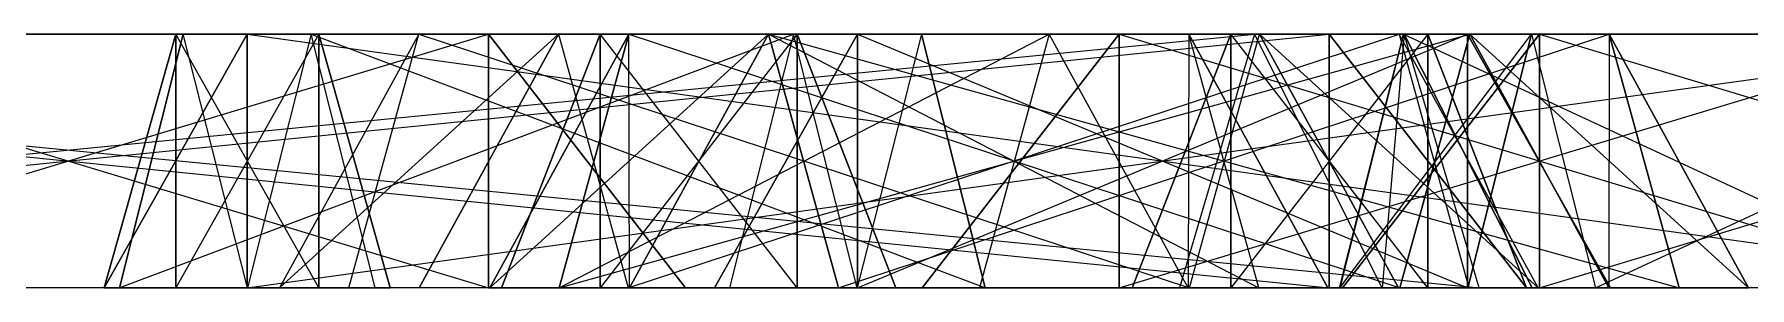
# Model space of a CAD drawing. Extents: x -3500 to 3500, y -22 to 22.
# Drawn here: x -1553.14 to -1537.15, y 19.69 to 22.05 of the extents above; entities that cross this region are included whole.
import ezdxf

# ---------------------------------------------------------------- set-up
doc = ezdxf.new("R2010")
doc.units = 0
doc.layers.add('UB3D', color=1, linetype='CONTINUOUS')

msp = doc.modelspace()

# ---------------------------------------------------------------- linework, layer by layer
at = {"layer": 'UB3D', "color": 2}
for points in [[(-1565.283228, 22.047244, 1400.506102), (-1565.982008, 19.685039, 1399.909764), (-1541.766181, 22.047244, 1372.947047)], [(-1565.982008, 19.685039, 1399.909764), (-1541.766181, 22.047244, 1372.947047), (-1542.464961, 19.685039, 1372.350709)], [(-1565.283228, 22.047244, 1400.506102), (-1563.885669, 22.047244, 1401.698622), (-1541.766181, 22.047244, 1372.947047)], [(-1564.584449, 22.047244, 1400.18374), (-1564.584449, 19.685039, 1399.265118), (-1541.067402, 22.047244, 1400.18374)], [(-1564.584449, 19.685039, 1399.265118), (-1541.067402, 22.047244, 1400.18374), (-1541.067402, 19.685039, 1399.265118)], [(-1564.584449, 19.685039, 1402.939606), (-1564.584449, 22.047244, 1402.020984), (-1541.067402, 19.685039, 1402.939606)], [(-1564.584449, 22.047244, 1402.020984), (-1541.067402, 19.685039, 1402.939606), (-1541.067402, 22.047244, 1402.020984)], [(-1564.584449, 22.047244, 1400.18374), (-1564.584449, 22.047244, 1402.020984), (-1541.067402, 22.047244, 1400.18374)], [(-1564.584449, 22.047244, 1402.020984), (-1541.067402, 22.047244, 1400.18374), (-1541.067402, 22.047244, 1402.020984)], [(-1563.18689, 19.685039, 1402.294961), (-1563.885669, 22.047244, 1401.698622), (-1539.669843, 19.685039, 1374.735906)], [(-1563.885669, 22.047244, 1401.698622), (-1539.669843, 19.685039, 1374.735906), (-1540.368622, 22.047244, 1374.139567)], [(-1563.885669, 22.047244, 1401.698622), (-1541.766181, 22.047244, 1372.947047), (-1540.368622, 22.047244, 1374.139567)], [(-1556.745433, 22.047244, 1360.813661), (-1556.745433, 19.685039, 1359.895039), (-1548.906417, 22.047244, 1360.813661)], [(-1556.745433, 19.685039, 1359.895039), (-1548.906417, 22.047244, 1360.813661), (-1548.906417, 19.685039, 1359.895039)], [(-1556.745433, 19.685039, 1363.569528), (-1556.745433, 22.047244, 1362.650906), (-1548.906417, 19.685039, 1363.569528)], [(-1556.745433, 22.047244, 1362.650906), (-1548.906417, 19.685039, 1363.569528), (-1548.906417, 22.047244, 1362.650906)], [(-1556.745433, 22.047244, 1360.813661), (-1556.745433, 22.047244, 1362.650906), (-1548.906417, 22.047244, 1360.813661)], [(-1556.745433, 22.047244, 1362.650906), (-1548.906417, 22.047244, 1360.813661), (-1548.906417, 22.047244, 1362.650906)], [(-1551.822244, 19.685039, -1527.23811), (-1551.822244, 22.047244, -1528.571417), (-1552.488898, 19.685039, -1528.571417)], [(-1551.822244, 22.047244, -1528.571417), (-1552.488898, 19.685039, -1528.571417), (-1551.822244, 22.047244, -1545.714252)], [(-1552.488898, 19.685039, -1528.571417), (-1551.822244, 22.047244, -1545.714252), (-1552.488898, 19.685039, -1545.714252)], [(-1551.822244, 22.047244, -1545.714252), (-1552.488898, 19.685039, -1545.714252), (-1551.822244, 19.685039, -1547.047559)], [(-1552.488898, 19.685039, -1537.809488), (-1551.155591, 22.047244, -1537.809488), (-1551.155591, 19.685039, -1538.476142)], [(-1552.488898, 19.685039, -1536.476181), (-1551.155591, 19.685039, -1535.809528), (-1551.155591, 22.047244, -1536.476181)], [(-1552.488898, 19.685039, -1537.809488), (-1552.488898, 19.685039, -1536.476181), (-1551.155591, 22.047244, -1537.809488)], [(-1552.488898, 19.685039, -1536.476181), (-1551.155591, 22.047244, -1537.809488), (-1551.155591, 22.047244, -1536.476181)], [(-1552.346496, 19.685039, -1544.817717), (-1551.752362, 22.047244, -1546.011299), (-1552.349173, 19.685039, -1546.308386)], [(-1551.752362, 22.047244, -1546.011299), (-1552.349173, 19.685039, -1546.308386), (-1546.063465, 22.047244, -1557.439882)], [(-1552.349173, 19.685039, -1546.308386), (-1546.063465, 22.047244, -1557.439882), (-1546.660276, 19.685039, -1557.736969)], [(-1552.346496, 19.685039, -1544.817717), (-1551.152953, 19.685039, -1544.223622), (-1551.752362, 22.047244, -1546.011299)], [(-1551.822244, 19.685039, -1527.23811), (-1550.488937, 19.685039, -1527.23811), (-1551.822244, 22.047244, -1528.571417)], [(-1550.488937, 19.685039, -1527.23811), (-1551.822244, 22.047244, -1528.571417), (-1550.488937, 22.047244, -1528.571417)], [(-1551.822244, 22.047244, -1528.571417), (-1550.488937, 22.047244, -1528.571417), (-1551.822244, 22.047244, -1545.714252)], [(-1550.488937, 22.047244, -1528.571417), (-1551.822244, 22.047244, -1545.714252), (-1550.488937, 22.047244, -1545.714252)], [(-1551.822244, 22.047244, -1545.714252), (-1550.488937, 22.047244, -1545.714252), (-1551.822244, 19.685039, -1547.047559)], [(-1550.488937, 22.047244, -1545.714252), (-1551.822244, 19.685039, -1547.047559), (-1550.488937, 19.685039, -1547.047559)], [(-1551.152953, 19.685039, -1544.223622), (-1551.752362, 22.047244, -1546.011299), (-1550.558819, 22.047244, -1545.417205)], [(-1551.752362, 22.047244, -1546.011299), (-1550.558819, 22.047244, -1545.417205), (-1546.063465, 22.047244, -1557.439882)], [(-1551.155591, 22.047244, -1537.809488), (-1551.155591, 19.685039, -1538.476142), (-1534.088898, 22.047244, -1537.809488)], [(-1551.155591, 19.685039, -1538.476142), (-1534.088898, 22.047244, -1537.809488), (-1534.088898, 19.685039, -1538.476142)], [(-1551.155591, 19.685039, -1535.809528), (-1551.155591, 22.047244, -1536.476181), (-1534.088898, 19.685039, -1535.809528)], [(-1551.155591, 22.047244, -1536.476181), (-1534.088898, 19.685039, -1535.809528), (-1534.088898, 22.047244, -1536.476181)], [(-1551.155591, 22.047244, -1537.809488), (-1551.155591, 22.047244, -1536.476181), (-1534.088898, 22.047244, -1537.809488)], [(-1551.155591, 22.047244, -1536.476181), (-1534.088898, 22.047244, -1537.809488), (-1534.088898, 22.047244, -1536.476181)], [(-1551.152953, 19.685039, -1544.223622), (-1549.962008, 19.685039, -1545.120118), (-1550.558819, 22.047244, -1545.417205)], [(-1550.853622, 19.685039, 1361.078386), (-1550.208425, 19.685039, 1363.028504), (-1549.557402, 22.047244, 1362.380394)], [(-1549.551654, 19.685039, 1359.782165), (-1550.853622, 19.685039, 1361.078386), (-1548.255433, 22.047244, 1361.084173)], [(-1550.853622, 19.685039, 1361.078386), (-1548.255433, 22.047244, 1361.084173), (-1549.557402, 22.047244, 1362.380394)], [(-1549.962008, 19.685039, -1545.120118), (-1550.558819, 22.047244, -1545.417205), (-1544.27311, 19.685039, -1556.548701)], [(-1550.558819, 22.047244, -1545.417205), (-1544.27311, 19.685039, -1556.548701), (-1544.869921, 22.047244, -1556.845787)], [(-1550.558819, 22.047244, -1545.417205), (-1546.063465, 22.047244, -1557.439882), (-1544.869921, 22.047244, -1556.845787)], [(-1550.488937, 19.685039, -1527.23811), (-1549.822283, 19.685039, -1528.571417), (-1550.488937, 22.047244, -1528.571417)], [(-1549.822283, 19.685039, -1528.571417), (-1550.488937, 22.047244, -1528.571417), (-1549.822283, 19.685039, -1545.714252)], [(-1550.488937, 22.047244, -1528.571417), (-1549.822283, 19.685039, -1545.714252), (-1550.488937, 22.047244, -1545.714252)], [(-1549.822283, 19.685039, -1545.714252), (-1550.488937, 22.047244, -1545.714252), (-1550.488937, 19.685039, -1547.047559)], [(-1550.208425, 19.685039, 1363.028504), (-1549.557402, 22.047244, 1362.380394), (-1542.369409, 19.685039, 1370.90252)], [(-1549.557402, 22.047244, 1362.380394), (-1542.369409, 19.685039, 1370.90252), (-1541.718386, 22.047244, 1370.254409)], [(-1548.255433, 22.047244, 1361.084173), (-1549.557402, 22.047244, 1362.380394), (-1540.416417, 22.047244, 1368.958189)], [(-1549.557402, 22.047244, 1362.380394), (-1540.416417, 22.047244, 1368.958189), (-1541.718386, 22.047244, 1370.254409)], [(-1549.551654, 19.685039, 1359.782165), (-1548.255433, 22.047244, 1361.084173), (-1547.604409, 19.685039, 1360.436063)], [(-1548.906417, 22.047244, 1360.813661), (-1548.906417, 19.685039, 1359.895039), (-1547.069173, 19.685039, 1360.813661)], [(-1548.906417, 19.685039, 1363.569528), (-1548.906417, 22.047244, 1362.650906), (-1547.069173, 19.685039, 1362.650906)], [(-1548.906417, 22.047244, 1360.813661), (-1548.906417, 22.047244, 1362.650906), (-1547.069173, 19.685039, 1360.813661)], [(-1548.906417, 22.047244, 1362.650906), (-1547.069173, 19.685039, 1360.813661), (-1547.069173, 19.685039, 1362.650906)], [(-1548.893858, 19.685039, 1212.779882), (-1547.597638, 22.047244, 1211.477874), (-1548.248661, 19.685039, 1210.829764)], [(-1548.893858, 19.685039, 1212.779882), (-1547.59189, 19.685039, 1214.076102), (-1547.597638, 22.047244, 1211.477874)], [(-1548.893858, 19.685039, 1282.338228), (-1548.248661, 19.685039, 1284.288346), (-1547.597638, 22.047244, 1283.640236)], [(-1547.59189, 19.685039, 1281.042008), (-1548.893858, 19.685039, 1282.338228), (-1546.295669, 22.047244, 1282.344016)], [(-1548.893858, 19.685039, 1282.338228), (-1546.295669, 22.047244, 1282.344016), (-1547.597638, 22.047244, 1283.640236)], [(-1548.893858, 19.685039, 1271.835), (-1547.597638, 22.047244, 1270.532992), (-1548.248661, 19.685039, 1269.884882)], [(-1548.893858, 19.685039, 1271.835), (-1547.59189, 19.685039, 1273.13122), (-1547.597638, 22.047244, 1270.532992)], [(-1548.893858, 19.685039, 1337.456339), (-1548.248661, 19.685039, 1339.406457), (-1547.597638, 22.047244, 1338.758346)], [(-1547.59189, 19.685039, 1336.160118), (-1548.893858, 19.685039, 1337.456339), (-1546.295669, 22.047244, 1337.462126)], [(-1548.893858, 19.685039, 1337.456339), (-1546.295669, 22.047244, 1337.462126), (-1547.597638, 22.047244, 1338.758346)], [(-1548.893858, 19.685039, 1326.95311), (-1547.597638, 22.047244, 1325.651102), (-1548.248661, 19.685039, 1325.002992)], [(-1548.893858, 19.685039, 1326.95311), (-1547.59189, 19.685039, 1328.249331), (-1547.597638, 22.047244, 1325.651102)], [(-1547.865276, 19.685039, 1237.585276), (-1547.865276, 22.047244, 1235.748031), (-1548.783898, 19.685039, 1235.748031)], [(-1547.865276, 22.047244, 1235.748031), (-1548.783898, 19.685039, 1235.748031), (-1547.865276, 22.047244, 1212.125984)], [(-1548.783898, 19.685039, 1235.748031), (-1547.865276, 22.047244, 1212.125984), (-1548.783898, 19.685039, 1212.125984)], [(-1547.865276, 22.047244, 1212.125984), (-1548.783898, 19.685039, 1212.125984), (-1547.865276, 19.685039, 1210.28874)], [(-1547.865276, 19.685039, 1213.963228), (-1547.865276, 22.047244, 1212.125984), (-1548.783898, 19.685039, 1212.125984)], [(-1547.865276, 22.047244, 1212.125984), (-1548.783898, 19.685039, 1212.125984), (-1547.865276, 22.047244, 1208.188976)], [(-1548.783898, 19.685039, 1212.125984), (-1547.865276, 22.047244, 1208.188976), (-1548.783898, 19.685039, 1208.188976)], [(-1547.865276, 22.047244, 1208.188976), (-1548.783898, 19.685039, 1208.188976), (-1547.865276, 19.685039, 1206.351732)], [(-1547.865276, 19.685039, 1284.82937), (-1547.865276, 22.047244, 1282.992126), (-1548.783898, 19.685039, 1282.992126)], [(-1547.865276, 22.047244, 1282.992126), (-1548.783898, 19.685039, 1282.992126), (-1547.865276, 22.047244, 1271.181102)], [(-1548.783898, 19.685039, 1282.992126), (-1547.865276, 22.047244, 1271.181102), (-1548.783898, 19.685039, 1271.181102)], [(-1547.865276, 22.047244, 1271.181102), (-1548.783898, 19.685039, 1271.181102), (-1547.865276, 19.685039, 1269.343858)], [(-1547.865276, 19.685039, 1339.94748), (-1547.865276, 22.047244, 1338.110236), (-1548.783898, 19.685039, 1338.110236)], [(-1547.865276, 22.047244, 1338.110236), (-1548.783898, 19.685039, 1338.110236), (-1547.865276, 22.047244, 1326.299213)], [(-1548.783898, 19.685039, 1338.110236), (-1547.865276, 22.047244, 1326.299213), (-1548.783898, 19.685039, 1326.299213)], [(-1547.865276, 22.047244, 1326.299213), (-1548.783898, 19.685039, 1326.299213), (-1547.865276, 19.685039, 1324.461969)], [(-1548.255433, 22.047244, 1361.084173), (-1547.604409, 19.685039, 1360.436063), (-1540.416417, 22.047244, 1368.958189)], [(-1547.597638, 22.047244, 1211.477874), (-1548.248661, 19.685039, 1210.829764), (-1543.67811, 22.047244, 1207.540866)], [(-1548.248661, 19.685039, 1210.829764), (-1543.67811, 22.047244, 1207.540866), (-1544.329134, 19.685039, 1206.892756)], [(-1548.248661, 19.685039, 1284.288346), (-1547.597638, 22.047244, 1283.640236), (-1540.409646, 19.685039, 1292.162362)], [(-1547.597638, 22.047244, 1270.532992), (-1548.248661, 19.685039, 1269.884882), (-1539.758622, 22.047244, 1262.658976)], [(-1548.248661, 19.685039, 1269.884882), (-1539.758622, 22.047244, 1262.658976), (-1540.409646, 19.685039, 1262.010866)], [(-1548.248661, 19.685039, 1339.406457), (-1547.597638, 22.047244, 1338.758346), (-1540.409646, 19.685039, 1347.280472)], [(-1547.597638, 22.047244, 1325.651102), (-1548.248661, 19.685039, 1325.002992), (-1539.758622, 22.047244, 1317.777087)], [(-1548.248661, 19.685039, 1325.002992), (-1539.758622, 22.047244, 1317.777087), (-1540.409646, 19.685039, 1317.128976)], [(-1547.865276, 19.685039, 1237.585276), (-1546.028031, 19.685039, 1237.585276), (-1547.865276, 22.047244, 1235.748031)], [(-1546.028031, 19.685039, 1237.585276), (-1547.865276, 22.047244, 1235.748031), (-1546.028031, 22.047244, 1235.748031)], [(-1547.865276, 22.047244, 1235.748031), (-1546.028031, 22.047244, 1235.748031), (-1547.865276, 22.047244, 1212.125984)], [(-1546.028031, 22.047244, 1235.748031), (-1547.865276, 22.047244, 1212.125984), (-1546.028031, 22.047244, 1212.125984)], [(-1547.865276, 22.047244, 1212.125984), (-1546.028031, 22.047244, 1212.125984), (-1547.865276, 19.685039, 1210.28874)], [(-1546.028031, 22.047244, 1212.125984), (-1547.865276, 19.685039, 1210.28874), (-1546.028031, 19.685039, 1210.28874)], [(-1547.865276, 19.685039, 1213.963228), (-1546.028031, 19.685039, 1213.963228), (-1547.865276, 22.047244, 1212.125984)], [(-1546.028031, 19.685039, 1213.963228), (-1547.865276, 22.047244, 1212.125984), (-1546.028031, 22.047244, 1212.125984)], [(-1547.865276, 22.047244, 1212.125984), (-1546.028031, 22.047244, 1212.125984), (-1547.865276, 22.047244, 1208.188976)], [(-1546.028031, 22.047244, 1212.125984), (-1547.865276, 22.047244, 1208.188976), (-1546.028031, 22.047244, 1208.188976)], [(-1547.865276, 22.047244, 1208.188976), (-1546.028031, 22.047244, 1208.188976), (-1547.865276, 19.685039, 1206.351732)], [(-1546.028031, 22.047244, 1208.188976), (-1547.865276, 19.685039, 1206.351732), (-1546.028031, 19.685039, 1206.351732)], [(-1547.865276, 19.685039, 1284.82937), (-1546.028031, 19.685039, 1284.82937), (-1547.865276, 22.047244, 1282.992126)], [(-1546.028031, 19.685039, 1284.82937), (-1547.865276, 22.047244, 1282.992126), (-1546.028031, 22.047244, 1282.992126)], [(-1547.865276, 22.047244, 1282.992126), (-1546.028031, 22.047244, 1282.992126), (-1547.865276, 22.047244, 1271.181102)], [(-1546.028031, 22.047244, 1282.992126), (-1547.865276, 22.047244, 1271.181102), (-1546.028031, 22.047244, 1271.181102)], [(-1547.865276, 22.047244, 1271.181102), (-1546.028031, 22.047244, 1271.181102), (-1547.865276, 19.685039, 1269.343858)], [(-1546.028031, 22.047244, 1271.181102), (-1547.865276, 19.685039, 1269.343858), (-1546.028031, 19.685039, 1269.343858)], [(-1547.865276, 19.685039, 1339.94748), (-1546.028031, 19.685039, 1339.94748), (-1547.865276, 22.047244, 1338.110236)], [(-1546.028031, 19.685039, 1339.94748), (-1547.865276, 22.047244, 1338.110236), (-1546.028031, 22.047244, 1338.110236)], [(-1547.865276, 22.047244, 1338.110236), (-1546.028031, 22.047244, 1338.110236), (-1547.865276, 22.047244, 1326.299213)], [(-1546.028031, 22.047244, 1338.110236), (-1547.865276, 22.047244, 1326.299213), (-1546.028031, 22.047244, 1326.299213)], [(-1547.865276, 22.047244, 1326.299213), (-1546.028031, 22.047244, 1326.299213), (-1547.865276, 19.685039, 1324.461969)], [(-1546.028031, 22.047244, 1326.299213), (-1547.865276, 19.685039, 1324.461969), (-1546.028031, 19.685039, 1324.461969)], [(-1547.604409, 19.685039, 1360.436063), (-1540.416417, 22.047244, 1368.958189), (-1539.765394, 19.685039, 1368.310079)], [(-1547.59189, 19.685039, 1214.076102), (-1547.597638, 22.047244, 1211.477874), (-1546.295669, 22.047244, 1212.774094)], [(-1547.597638, 22.047244, 1211.477874), (-1546.295669, 22.047244, 1212.774094), (-1543.67811, 22.047244, 1207.540866)], [(-1547.597638, 22.047244, 1283.640236), (-1540.409646, 19.685039, 1292.162362), (-1539.758622, 22.047244, 1291.514252)], [(-1546.295669, 22.047244, 1282.344016), (-1547.597638, 22.047244, 1283.640236), (-1538.456654, 22.047244, 1290.218031)], [(-1547.597638, 22.047244, 1283.640236), (-1538.456654, 22.047244, 1290.218031), (-1539.758622, 22.047244, 1291.514252)], [(-1547.59189, 19.685039, 1273.13122), (-1547.597638, 22.047244, 1270.532992), (-1546.295669, 22.047244, 1271.829213)], [(-1547.597638, 22.047244, 1270.532992), (-1546.295669, 22.047244, 1271.829213), (-1539.758622, 22.047244, 1262.658976)], [(-1547.597638, 22.047244, 1338.758346), (-1540.409646, 19.685039, 1347.280472), (-1539.758622, 22.047244, 1346.632362)], [(-1546.295669, 22.047244, 1337.462126), (-1547.597638, 22.047244, 1338.758346), (-1538.456654, 22.047244, 1345.336142)], [(-1547.597638, 22.047244, 1338.758346), (-1538.456654, 22.047244, 1345.336142), (-1539.758622, 22.047244, 1346.632362)], [(-1547.59189, 19.685039, 1328.249331), (-1547.597638, 22.047244, 1325.651102), (-1546.295669, 22.047244, 1326.947323)], [(-1547.597638, 22.047244, 1325.651102), (-1546.295669, 22.047244, 1326.947323), (-1539.758622, 22.047244, 1317.777087)], [(-1547.59189, 19.685039, 1214.076102), (-1545.644646, 19.685039, 1213.422205), (-1546.295669, 22.047244, 1212.774094)], [(-1547.59189, 19.685039, 1281.042008), (-1546.295669, 22.047244, 1282.344016), (-1545.644646, 19.685039, 1281.695906)], [(-1547.59189, 19.685039, 1273.13122), (-1545.644646, 19.685039, 1272.477323), (-1546.295669, 22.047244, 1271.829213)], [(-1547.59189, 19.685039, 1336.160118), (-1546.295669, 22.047244, 1337.462126), (-1545.644646, 19.685039, 1336.814016)], [(-1547.59189, 19.685039, 1328.249331), (-1545.644646, 19.685039, 1327.595433), (-1546.295669, 22.047244, 1326.947323)], [(-1546.8, 19.685039, -1557.809488), (-1545.466693, 22.047244, -1557.809488), (-1545.466693, 19.685039, -1558.476142)], [(-1546.8, 19.685039, -1556.476181), (-1545.466693, 19.685039, -1555.809528), (-1545.466693, 22.047244, -1556.476181)], [(-1546.8, 19.685039, -1557.809488), (-1546.8, 19.685039, -1556.476181), (-1545.466693, 22.047244, -1557.809488)], [(-1546.8, 19.685039, -1556.476181), (-1545.466693, 22.047244, -1557.809488), (-1545.466693, 22.047244, -1556.476181)], [(-1546.063465, 22.047244, -1557.439882), (-1546.660276, 19.685039, -1557.736969), (-1545.469331, 19.685039, -1558.633465)], [(-1545.644646, 19.685039, 1213.422205), (-1546.295669, 22.047244, 1212.774094), (-1541.725118, 19.685039, 1209.485197)], [(-1546.295669, 22.047244, 1212.774094), (-1541.725118, 19.685039, 1209.485197), (-1542.376142, 22.047244, 1208.837087)], [(-1546.295669, 22.047244, 1212.774094), (-1543.67811, 22.047244, 1207.540866), (-1542.376142, 22.047244, 1208.837087)], [(-1546.295669, 22.047244, 1282.344016), (-1545.644646, 19.685039, 1281.695906), (-1538.456654, 22.047244, 1290.218031)], [(-1545.644646, 19.685039, 1272.477323), (-1546.295669, 22.047244, 1271.829213), (-1537.80563, 19.685039, 1264.603307)], [(-1546.295669, 22.047244, 1271.829213), (-1537.80563, 19.685039, 1264.603307), (-1538.456654, 22.047244, 1263.955197)], [(-1546.295669, 22.047244, 1271.829213), (-1539.758622, 22.047244, 1262.658976), (-1538.456654, 22.047244, 1263.955197)], [(-1546.295669, 22.047244, 1337.462126), (-1545.644646, 19.685039, 1336.814016), (-1538.456654, 22.047244, 1345.336142)], [(-1545.644646, 19.685039, 1327.595433), (-1546.295669, 22.047244, 1326.947323), (-1537.80563, 19.685039, 1319.721417)], [(-1546.295669, 22.047244, 1326.947323), (-1537.80563, 19.685039, 1319.721417), (-1538.456654, 22.047244, 1319.073307)], [(-1546.295669, 22.047244, 1326.947323), (-1539.758622, 22.047244, 1317.777087), (-1538.456654, 22.047244, 1319.073307)], [(-1546.063465, 22.047244, -1557.439882), (-1544.869921, 22.047244, -1556.845787), (-1545.469331, 19.685039, -1558.633465)], [(-1546.028031, 19.685039, 1237.585276), (-1545.109409, 19.685039, 1235.748031), (-1546.028031, 22.047244, 1235.748031)], [(-1545.109409, 19.685039, 1235.748031), (-1546.028031, 22.047244, 1235.748031), (-1545.109409, 19.685039, 1212.125984)], [(-1546.028031, 22.047244, 1235.748031), (-1545.109409, 19.685039, 1212.125984), (-1546.028031, 22.047244, 1212.125984)], [(-1545.109409, 19.685039, 1212.125984), (-1546.028031, 22.047244, 1212.125984), (-1546.028031, 19.685039, 1210.28874)], [(-1546.028031, 19.685039, 1213.963228), (-1545.109409, 19.685039, 1212.125984), (-1546.028031, 22.047244, 1212.125984)], [(-1545.109409, 19.685039, 1212.125984), (-1546.028031, 22.047244, 1212.125984), (-1545.109409, 19.685039, 1208.188976)], [(-1546.028031, 22.047244, 1212.125984), (-1545.109409, 19.685039, 1208.188976), (-1546.028031, 22.047244, 1208.188976)], [(-1545.109409, 19.685039, 1208.188976), (-1546.028031, 22.047244, 1208.188976), (-1546.028031, 19.685039, 1206.351732)], [(-1546.028031, 19.685039, 1284.82937), (-1545.109409, 19.685039, 1282.992126), (-1546.028031, 22.047244, 1282.992126)], [(-1545.109409, 19.685039, 1282.992126), (-1546.028031, 22.047244, 1282.992126), (-1545.109409, 19.685039, 1271.181102)], [(-1546.028031, 22.047244, 1282.992126), (-1545.109409, 19.685039, 1271.181102), (-1546.028031, 22.047244, 1271.181102)], [(-1545.109409, 19.685039, 1271.181102), (-1546.028031, 22.047244, 1271.181102), (-1546.028031, 19.685039, 1269.343858)], [(-1546.028031, 19.685039, 1339.94748), (-1545.109409, 19.685039, 1338.110236), (-1546.028031, 22.047244, 1338.110236)], [(-1545.109409, 19.685039, 1338.110236), (-1546.028031, 22.047244, 1338.110236), (-1545.109409, 19.685039, 1326.299213)], [(-1546.028031, 22.047244, 1338.110236), (-1545.109409, 19.685039, 1326.299213), (-1546.028031, 22.047244, 1326.299213)], [(-1545.109409, 19.685039, 1326.299213), (-1546.028031, 22.047244, 1326.299213), (-1546.028031, 19.685039, 1324.461969)], [(-1545.644646, 19.685039, 1281.695906), (-1538.456654, 22.047244, 1290.218031), (-1537.80563, 19.685039, 1289.569921)], [(-1545.644646, 19.685039, 1336.814016), (-1538.456654, 22.047244, 1345.336142), (-1537.80563, 19.685039, 1344.688031)], [(-1544.869921, 22.047244, -1556.845787), (-1545.469331, 19.685039, -1558.633465), (-1544.275787, 19.685039, -1558.03937)], [(-1545.466693, 22.047244, -1557.809488), (-1545.466693, 19.685039, -1558.476142), (-1539.777795, 22.047244, -1557.809488)], [(-1545.466693, 19.685039, -1558.476142), (-1539.777795, 22.047244, -1557.809488), (-1539.777795, 19.685039, -1558.476142)], [(-1545.466693, 19.685039, -1555.809528), (-1545.466693, 22.047244, -1556.476181), (-1539.777795, 19.685039, -1555.809528)], [(-1545.466693, 22.047244, -1556.476181), (-1539.777795, 19.685039, -1555.809528), (-1539.777795, 22.047244, -1556.476181)], [(-1545.466693, 22.047244, -1557.809488), (-1545.466693, 22.047244, -1556.476181), (-1539.777795, 22.047244, -1557.809488)], [(-1545.466693, 22.047244, -1556.476181), (-1539.777795, 22.047244, -1557.809488), (-1539.777795, 22.047244, -1556.476181)], [(-1544.27311, 19.685039, -1556.548701), (-1544.869921, 22.047244, -1556.845787), (-1544.275787, 19.685039, -1558.03937)], [(-1544.86437, 19.685039, 1207.270354), (-1543.027126, 22.047244, 1207.270354), (-1543.027126, 19.685039, 1206.351732)], [(-1544.86437, 19.685039, 1209.107598), (-1543.027126, 19.685039, 1210.02622), (-1543.027126, 22.047244, 1209.107598)], [(-1544.86437, 19.685039, 1207.270354), (-1544.86437, 19.685039, 1209.107598), (-1543.027126, 22.047244, 1207.270354)], [(-1544.86437, 19.685039, 1209.107598), (-1543.027126, 22.047244, 1207.270354), (-1543.027126, 22.047244, 1209.107598)], [(-1543.67811, 22.047244, 1207.540866), (-1544.329134, 19.685039, 1206.892756), (-1542.38189, 19.685039, 1206.238858)], [(-1543.67811, 22.047244, 1207.540866), (-1542.376142, 22.047244, 1208.837087), (-1542.38189, 19.685039, 1206.238858)], [(-1543.027126, 22.047244, 1207.270354), (-1543.027126, 19.685039, 1206.351732), (-1535.18811, 22.047244, 1207.270354)], [(-1543.027126, 19.685039, 1206.351732), (-1535.18811, 22.047244, 1207.270354), (-1535.18811, 19.685039, 1206.351732)], [(-1543.027126, 19.685039, 1210.02622), (-1543.027126, 22.047244, 1209.107598), (-1535.18811, 19.685039, 1210.02622)], [(-1543.027126, 22.047244, 1209.107598), (-1535.18811, 19.685039, 1210.02622), (-1535.18811, 22.047244, 1209.107598)], [(-1543.027126, 22.047244, 1207.270354), (-1543.027126, 22.047244, 1209.107598), (-1535.18811, 22.047244, 1207.270354)], [(-1543.027126, 22.047244, 1209.107598), (-1535.18811, 22.047244, 1207.270354), (-1535.18811, 22.047244, 1209.107598)], [(-1541.986024, 19.685039, 1375.380551), (-1541.986024, 22.047244, 1373.543307), (-1542.904646, 19.685039, 1373.543307)], [(-1541.986024, 22.047244, 1373.543307), (-1542.904646, 19.685039, 1373.543307), (-1541.986024, 22.047244, 1369.606299)], [(-1542.904646, 19.685039, 1373.543307), (-1541.986024, 22.047244, 1369.606299), (-1542.904646, 19.685039, 1369.606299)], [(-1541.986024, 22.047244, 1369.606299), (-1542.904646, 19.685039, 1369.606299), (-1541.986024, 19.685039, 1367.769055)], [(-1541.986024, 19.685039, 1402.939606), (-1541.986024, 22.047244, 1401.102362), (-1542.904646, 19.685039, 1401.102362)], [(-1541.986024, 22.047244, 1401.102362), (-1542.904646, 19.685039, 1401.102362), (-1541.986024, 22.047244, 1397.165354)], [(-1542.904646, 19.685039, 1401.102362), (-1541.986024, 22.047244, 1397.165354), (-1542.904646, 19.685039, 1397.165354)], [(-1541.986024, 22.047244, 1397.165354), (-1542.904646, 19.685039, 1397.165354), (-1541.986024, 19.685039, 1395.32811)], [(-1541.766181, 22.047244, 1372.947047), (-1542.464961, 19.685039, 1372.350709), (-1540.573583, 19.685039, 1371.549488)], [(-1542.376142, 22.047244, 1208.837087), (-1542.38189, 19.685039, 1206.238858), (-1541.079921, 19.685039, 1207.535079)], [(-1541.725118, 19.685039, 1209.485197), (-1542.376142, 22.047244, 1208.837087), (-1541.079921, 19.685039, 1207.535079)], [(-1542.369409, 19.685039, 1370.90252), (-1541.718386, 22.047244, 1370.254409), (-1540.422165, 19.685039, 1371.556417)], [(-1541.986024, 19.685039, 1375.380551), (-1540.14878, 19.685039, 1375.380551), (-1541.986024, 22.047244, 1373.543307)], [(-1540.14878, 19.685039, 1375.380551), (-1541.986024, 22.047244, 1373.543307), (-1540.14878, 22.047244, 1373.543307)], [(-1541.986024, 22.047244, 1373.543307), (-1540.14878, 22.047244, 1373.543307), (-1541.986024, 22.047244, 1369.606299)], [(-1540.14878, 22.047244, 1373.543307), (-1541.986024, 22.047244, 1369.606299), (-1540.14878, 22.047244, 1369.606299)], [(-1541.986024, 22.047244, 1369.606299), (-1540.14878, 22.047244, 1369.606299), (-1541.986024, 19.685039, 1367.769055)], [(-1540.14878, 22.047244, 1369.606299), (-1541.986024, 19.685039, 1367.769055), (-1540.14878, 19.685039, 1367.769055)], [(-1541.986024, 19.685039, 1402.939606), (-1540.14878, 19.685039, 1402.939606), (-1541.986024, 22.047244, 1401.102362)], [(-1540.14878, 19.685039, 1402.939606), (-1541.986024, 22.047244, 1401.102362), (-1540.14878, 22.047244, 1401.102362)], [(-1541.986024, 22.047244, 1401.102362), (-1540.14878, 22.047244, 1401.102362), (-1541.986024, 22.047244, 1397.165354)], [(-1540.14878, 22.047244, 1401.102362), (-1541.986024, 22.047244, 1397.165354), (-1540.14878, 22.047244, 1397.165354)], [(-1541.986024, 22.047244, 1397.165354), (-1540.14878, 22.047244, 1397.165354), (-1541.986024, 19.685039, 1395.32811)], [(-1540.14878, 22.047244, 1397.165354), (-1541.986024, 19.685039, 1395.32811), (-1540.14878, 19.685039, 1395.32811)], [(-1541.766181, 22.047244, 1372.947047), (-1540.368622, 22.047244, 1374.139567), (-1540.573583, 19.685039, 1371.549488)], [(-1540.416417, 22.047244, 1368.958189), (-1541.718386, 22.047244, 1370.254409), (-1539.120197, 19.685039, 1370.260197)], [(-1541.718386, 22.047244, 1370.254409), (-1539.120197, 19.685039, 1370.260197), (-1540.422165, 19.685039, 1371.556417)], [(-1541.067402, 22.047244, 1400.18374), (-1541.067402, 19.685039, 1399.265118), (-1539.230157, 19.685039, 1400.18374)], [(-1541.067402, 19.685039, 1402.939606), (-1541.067402, 22.047244, 1402.020984), (-1539.230157, 19.685039, 1402.020984)], [(-1541.067402, 22.047244, 1400.18374), (-1541.067402, 22.047244, 1402.020984), (-1539.230157, 19.685039, 1400.18374)], [(-1541.067402, 22.047244, 1402.020984), (-1539.230157, 19.685039, 1400.18374), (-1539.230157, 19.685039, 1402.020984)], [(-1540.968701, 19.685039, -1558.03937), (-1540.971378, 19.685039, -1556.548701), (-1540.374567, 22.047244, -1556.845787)], [(-1540.971378, 19.685039, -1556.548701), (-1540.374567, 22.047244, -1556.845787), (-1535.28248, 19.685039, -1545.120118)], [(-1539.775157, 19.685039, -1558.633465), (-1540.968701, 19.685039, -1558.03937), (-1539.181024, 22.047244, -1557.439882)], [(-1540.968701, 19.685039, -1558.03937), (-1539.181024, 22.047244, -1557.439882), (-1540.374567, 22.047244, -1556.845787)], [(-1540.944882, 19.685039, 1289.94752), (-1539.107638, 22.047244, 1289.94752), (-1539.107638, 19.685039, 1289.028898)], [(-1540.944882, 19.685039, 1291.784764), (-1539.107638, 19.685039, 1292.703386), (-1539.107638, 22.047244, 1291.784764)], [(-1540.944882, 19.685039, 1289.94752), (-1540.944882, 19.685039, 1291.784764), (-1539.107638, 22.047244, 1289.94752)], [(-1540.944882, 19.685039, 1291.784764), (-1539.107638, 22.047244, 1289.94752), (-1539.107638, 22.047244, 1291.784764)], [(-1540.944882, 19.685039, 1262.388465), (-1539.107638, 22.047244, 1262.388465), (-1539.107638, 19.685039, 1261.469843)], [(-1540.944882, 19.685039, 1264.225709), (-1539.107638, 19.685039, 1265.144331), (-1539.107638, 22.047244, 1264.225709)], [(-1540.944882, 19.685039, 1262.388465), (-1540.944882, 19.685039, 1264.225709), (-1539.107638, 22.047244, 1262.388465)], [(-1540.944882, 19.685039, 1264.225709), (-1539.107638, 22.047244, 1262.388465), (-1539.107638, 22.047244, 1264.225709)], [(-1540.944882, 19.685039, 1345.06563), (-1539.107638, 22.047244, 1345.06563), (-1539.107638, 19.685039, 1344.147008)], [(-1540.944882, 19.685039, 1346.902874), (-1539.107638, 19.685039, 1347.821496), (-1539.107638, 22.047244, 1346.902874)], [(-1540.944882, 19.685039, 1345.06563), (-1540.944882, 19.685039, 1346.902874), (-1539.107638, 22.047244, 1345.06563)], [(-1540.944882, 19.685039, 1346.902874), (-1539.107638, 22.047244, 1345.06563), (-1539.107638, 22.047244, 1346.902874)], [(-1540.944882, 19.685039, 1317.506575), (-1539.107638, 22.047244, 1317.506575), (-1539.107638, 19.685039, 1316.587953)], [(-1540.944882, 19.685039, 1319.343819), (-1539.107638, 19.685039, 1320.262441), (-1539.107638, 22.047244, 1319.343819)], [(-1540.944882, 19.685039, 1317.506575), (-1540.944882, 19.685039, 1319.343819), (-1539.107638, 22.047244, 1317.506575)], [(-1540.944882, 19.685039, 1319.343819), (-1539.107638, 22.047244, 1317.506575), (-1539.107638, 22.047244, 1319.343819)], [(-1540.368622, 22.047244, 1374.139567), (-1540.573583, 19.685039, 1371.549488), (-1539.176024, 19.685039, 1372.742008)], [(-1540.416417, 22.047244, 1368.958189), (-1539.765394, 19.685039, 1368.310079), (-1539.120197, 19.685039, 1370.260197)], [(-1540.409646, 19.685039, 1292.162362), (-1539.758622, 22.047244, 1291.514252), (-1538.462402, 19.685039, 1292.81626)], [(-1539.758622, 22.047244, 1262.658976), (-1540.409646, 19.685039, 1262.010866), (-1538.462402, 19.685039, 1261.356969)], [(-1540.409646, 19.685039, 1347.280472), (-1539.758622, 22.047244, 1346.632362), (-1538.462402, 19.685039, 1347.93437)], [(-1539.758622, 22.047244, 1317.777087), (-1540.409646, 19.685039, 1317.128976), (-1538.462402, 19.685039, 1316.475079)], [(-1540.374567, 22.047244, -1556.845787), (-1535.28248, 19.685039, -1545.120118), (-1534.685669, 22.047244, -1545.417205)], [(-1539.181024, 22.047244, -1557.439882), (-1540.374567, 22.047244, -1556.845787), (-1533.492126, 22.047244, -1546.011299)], [(-1540.374567, 22.047244, -1556.845787), (-1533.492126, 22.047244, -1546.011299), (-1534.685669, 22.047244, -1545.417205)], [(-1539.669843, 19.685039, 1374.735906), (-1540.368622, 22.047244, 1374.139567), (-1539.176024, 19.685039, 1372.742008)], [(-1540.14878, 19.685039, 1375.380551), (-1539.230157, 19.685039, 1373.543307), (-1540.14878, 22.047244, 1373.543307)], [(-1539.230157, 19.685039, 1373.543307), (-1540.14878, 22.047244, 1373.543307), (-1539.230157, 19.685039, 1369.606299)], [(-1540.14878, 22.047244, 1373.543307), (-1539.230157, 19.685039, 1369.606299), (-1540.14878, 22.047244, 1369.606299)], [(-1539.230157, 19.685039, 1369.606299), (-1540.14878, 22.047244, 1369.606299), (-1540.14878, 19.685039, 1367.769055)], [(-1540.14878, 19.685039, 1402.939606), (-1539.230157, 19.685039, 1401.102362), (-1540.14878, 22.047244, 1401.102362)], [(-1539.230157, 19.685039, 1401.102362), (-1540.14878, 22.047244, 1401.102362), (-1539.230157, 19.685039, 1397.165354)], [(-1540.14878, 22.047244, 1401.102362), (-1539.230157, 19.685039, 1397.165354), (-1540.14878, 22.047244, 1397.165354)], [(-1539.230157, 19.685039, 1397.165354), (-1540.14878, 22.047244, 1397.165354), (-1540.14878, 19.685039, 1395.32811)], [(-1539.777795, 22.047244, -1557.809488), (-1539.777795, 19.685039, -1558.476142), (-1538.444488, 19.685039, -1557.809488)], [(-1539.777795, 19.685039, -1555.809528), (-1539.777795, 22.047244, -1556.476181), (-1538.444488, 19.685039, -1556.476181)], [(-1539.777795, 22.047244, -1557.809488), (-1539.777795, 22.047244, -1556.476181), (-1538.444488, 19.685039, -1557.809488)], [(-1539.777795, 22.047244, -1556.476181), (-1538.444488, 19.685039, -1557.809488), (-1538.444488, 19.685039, -1556.476181)], [(-1539.775157, 19.685039, -1558.633465), (-1539.181024, 22.047244, -1557.439882), (-1538.584213, 19.685039, -1557.736969)], [(-1538.456654, 22.047244, 1290.218031), (-1539.758622, 22.047244, 1291.514252), (-1537.160433, 19.685039, 1291.520039)], [(-1539.758622, 22.047244, 1291.514252), (-1537.160433, 19.685039, 1291.520039), (-1538.462402, 19.685039, 1292.81626)], [(-1539.758622, 22.047244, 1262.658976), (-1538.456654, 22.047244, 1263.955197), (-1538.462402, 19.685039, 1261.356969)], [(-1538.456654, 22.047244, 1345.336142), (-1539.758622, 22.047244, 1346.632362), (-1537.160433, 19.685039, 1346.63815)], [(-1539.758622, 22.047244, 1346.632362), (-1537.160433, 19.685039, 1346.63815), (-1538.462402, 19.685039, 1347.93437)], [(-1539.758622, 22.047244, 1317.777087), (-1538.456654, 22.047244, 1319.073307), (-1538.462402, 19.685039, 1316.475079)], [(-1539.181024, 22.047244, -1557.439882), (-1538.584213, 19.685039, -1557.736969), (-1533.492126, 22.047244, -1546.011299)], [(-1539.107638, 22.047244, 1289.94752), (-1539.107638, 19.685039, 1289.028898), (-1531.268622, 22.047244, 1289.94752)], [(-1539.107638, 19.685039, 1289.028898), (-1531.268622, 22.047244, 1289.94752), (-1531.268622, 19.685039, 1289.028898)], [(-1539.107638, 19.685039, 1292.703386), (-1539.107638, 22.047244, 1291.784764), (-1531.268622, 19.685039, 1292.703386)], [(-1539.107638, 22.047244, 1291.784764), (-1531.268622, 19.685039, 1292.703386), (-1531.268622, 22.047244, 1291.784764)], [(-1539.107638, 22.047244, 1289.94752), (-1539.107638, 22.047244, 1291.784764), (-1531.268622, 22.047244, 1289.94752)], [(-1539.107638, 22.047244, 1291.784764), (-1531.268622, 22.047244, 1289.94752), (-1531.268622, 22.047244, 1291.784764)], [(-1539.107638, 22.047244, 1262.388465), (-1539.107638, 19.685039, 1261.469843), (-1531.268622, 22.047244, 1262.388465)], [(-1539.107638, 19.685039, 1261.469843), (-1531.268622, 22.047244, 1262.388465), (-1531.268622, 19.685039, 1261.469843)], [(-1539.107638, 19.685039, 1265.144331), (-1539.107638, 22.047244, 1264.225709), (-1531.268622, 19.685039, 1265.144331)], [(-1539.107638, 22.047244, 1264.225709), (-1531.268622, 19.685039, 1265.144331), (-1531.268622, 22.047244, 1264.225709)], [(-1539.107638, 22.047244, 1262.388465), (-1539.107638, 22.047244, 1264.225709), (-1531.268622, 22.047244, 1262.388465)], [(-1539.107638, 22.047244, 1264.225709), (-1531.268622, 22.047244, 1262.388465), (-1531.268622, 22.047244, 1264.225709)], [(-1539.107638, 22.047244, 1345.06563), (-1539.107638, 19.685039, 1344.147008), (-1531.268622, 22.047244, 1345.06563)], [(-1539.107638, 19.685039, 1344.147008), (-1531.268622, 22.047244, 1345.06563), (-1531.268622, 19.685039, 1344.147008)], [(-1539.107638, 19.685039, 1347.821496), (-1539.107638, 22.047244, 1346.902874), (-1531.268622, 19.685039, 1347.821496)], [(-1539.107638, 22.047244, 1346.902874), (-1531.268622, 19.685039, 1347.821496), (-1531.268622, 22.047244, 1346.902874)], [(-1539.107638, 22.047244, 1345.06563), (-1539.107638, 22.047244, 1346.902874), (-1531.268622, 22.047244, 1345.06563)], [(-1539.107638, 22.047244, 1346.902874), (-1531.268622, 22.047244, 1345.06563), (-1531.268622, 22.047244, 1346.902874)], [(-1539.107638, 22.047244, 1317.506575), (-1539.107638, 19.685039, 1316.587953), (-1531.268622, 22.047244, 1317.506575)], [(-1539.107638, 19.685039, 1316.587953), (-1531.268622, 22.047244, 1317.506575), (-1531.268622, 19.685039, 1316.587953)], [(-1539.107638, 19.685039, 1320.262441), (-1539.107638, 22.047244, 1319.343819), (-1531.268622, 19.685039, 1320.262441)], [(-1539.107638, 22.047244, 1319.343819), (-1531.268622, 19.685039, 1320.262441), (-1531.268622, 22.047244, 1319.343819)], [(-1539.107638, 22.047244, 1317.506575), (-1539.107638, 22.047244, 1319.343819), (-1531.268622, 22.047244, 1317.506575)], [(-1539.107638, 22.047244, 1319.343819), (-1531.268622, 22.047244, 1317.506575), (-1531.268622, 22.047244, 1319.343819)], [(-1538.584213, 19.685039, -1557.736969), (-1533.492126, 22.047244, -1546.011299), (-1532.895315, 19.685039, -1546.308386)], [(-1538.456654, 22.047244, 1263.955197), (-1538.462402, 19.685039, 1261.356969), (-1537.160433, 19.685039, 1262.653189)], [(-1538.456654, 22.047244, 1319.073307), (-1538.462402, 19.685039, 1316.475079), (-1537.160433, 19.685039, 1317.771299)], [(-1538.456654, 22.047244, 1290.218031), (-1537.80563, 19.685039, 1289.569921), (-1537.160433, 19.685039, 1291.520039)], [(-1537.80563, 19.685039, 1264.603307), (-1538.456654, 22.047244, 1263.955197), (-1537.160433, 19.685039, 1262.653189)], [(-1538.456654, 22.047244, 1345.336142), (-1537.80563, 19.685039, 1344.688031), (-1537.160433, 19.685039, 1346.63815)], [(-1537.80563, 19.685039, 1319.721417), (-1538.456654, 22.047244, 1319.073307), (-1537.160433, 19.685039, 1317.771299)]]:
    msp.add_3dface(points, dxfattribs=at)

doc.saveas('drawing.dxf')
